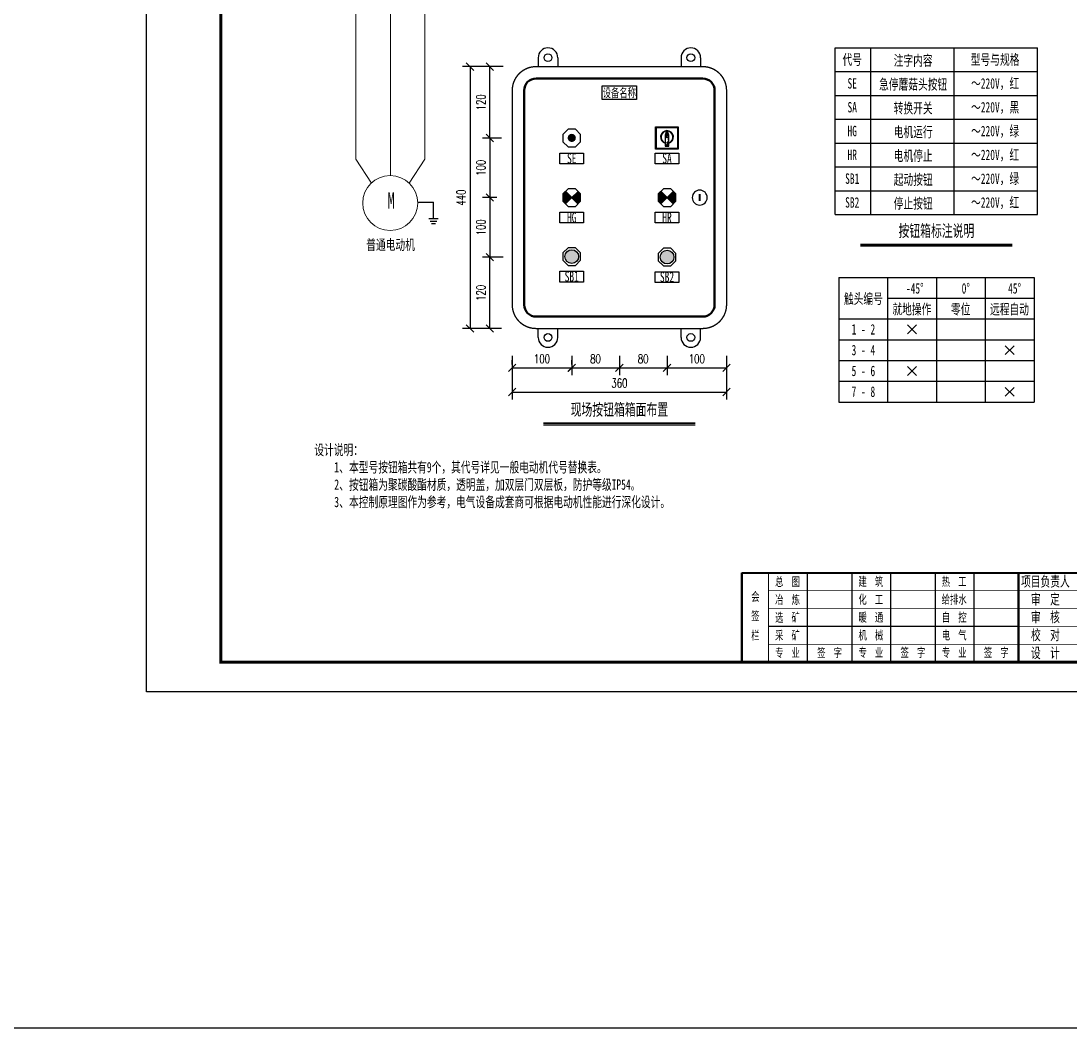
# Model space of a CAD drawing. Header units: millimetres. Extents: x 257344 to 1270023, y 272924 to 540726.
# Drawn here: x 1050194 to 1085439, y 272924 to 306758 of the extents above; entities that cross this region are included whole.
import ezdxf
from ezdxf.enums import TextEntityAlignment as Align

# ---------------------------------------------------------------- set-up
doc = ezdxf.new("R2010")
doc.units = ezdxf.units.MM
doc.linetypes.add('接地线', pattern=[1460, 500, 500, -200, 60, -200])
for name, color, linetype in [('1', 7, 'Continuous'), ('4', 1, 'Continuous'), ('MX', 3, 'Continuous'), ('TEXT', 4, 'Continuous'), ('动力平面设备层', 1, 'Continuous'), ('图框', 7, 'Continuous'), ('文字', 7, 'Continuous'), ('标注-照明', 7, 'Continuous'), ('照明平面设备层', 1, 'Continuous'), ('电气-接地设计-接地线', 3, '接地线')]:
    doc.layers.add(name, color=color, linetype=linetype)
for name, color, linetype, lineweight in [('_0', 7, 'Continuous', 25), ('CAXA0层', 7, 'Continuous', 25), ('SW', 8, 'Continuous', 20)]:
    doc.layers.add(name, color=color, linetype=linetype, lineweight=lineweight)
doc.styles.add('DIM_FONT', font='txt.shx', dxfattribs={"width": 0.7, "bigfont": 'hzdx.shx'})
doc.styles.add('标准', font='', dxfattribs={"width": 0.667})
doc.styles.get('标准').set_extended_font_data('NSimSun')
doc.dimstyles.new('副本 DIM20', dxfattribs={"dimtxt": 300, "dimasz": 2, "dimexe": 250, "dimexo": 300, "dimgap": 150, "dimtad": 1, "dimdec": 4, "dimlfac": 0.05, "dimzin": 0, "dimdsep": 46, "dimtxsty": 'DIM_FONT', "dimblk1": '_DIMX', "dimblk2": '_DIMX', "dimsah": 1, "dimcen": 0.09, "dimadec": 0, "dimazin": 0, "dimtfac": 1, "dimtdec": 4, "dimtix": 1, "dimtmove": 2, "dimatfit": 3, "dimldrblk": '_DIMX', "dimfxl": 250, "dimtolj": 1, "dimtzin": 0, "dimarcsym": 0})

# ---------------------------------------------------------------- blocks, each defined once
blk = doc.blocks.new('铜陵有色图签02')
at = {"layer": '图框', "linetype": 'Continuous', "lineweight": 50}
for p, q in [((-38401, 3003), (-38401, 1)), ((-29100, 3001), (-29100, 0))]:
    blk.add_line(p, q, dxfattribs=at)
at = {"layer": '图框', "color": 7, "linetype": 'Continuous', "lineweight": 25}
for p, q in [((-36201, 3010), (-36201, 9)), ((-34701, 3010), (-34701, 9)), ((-33401, 3017), (-33401, 16)), ((-31901, 3017), (-31901, 16)), ((-30601, 3017), (-30601, 16)), ((-29100, 1201), (-37501, 1201))]:
    blk.add_line(p, q, dxfattribs=at)
at = {"layer": '图框', "lineweight": 70, "const_width": 70}
blk.add_lwpolyline([(-17980, 3001), (0, 3001), (-38401, 3001)], dxfattribs=at)
at = {"layer": '图框', "color": 7, "linetype": 'Continuous', "lineweight": 25, "const_width": 25}
for points in [[(-37501, 3000), (-37501, 0)], [(-23100, 2401), (-37501, 2401)], [(-23100, 1801), (-37501, 1801)], [(-23100, 1201), (-29100, 1201)], [(-12900, 600), (-18000, 600), (-37501, 600)]]:
    blk.add_lwpolyline(points, dxfattribs=at)
at = {"layer": '图框', "linetype": 'Continuous', "lineweight": 70, "const_width": 70}
blk.add_lwpolyline([(-38401, 1), (0, 0)], dxfattribs=at)
at = {"layer": 'TEXT', "color": 7, "lineweight": 25, "style": '标准', "width": 0.667}
for s, height, p in [('总  图', 300, (-36862, 2555)), ('建  筑', 300, (-34062, 2562)), ('热  工', 300, (-31262, 2562)), ('项目负责人', 350, (-28197, 2541)), ('会', 300, (-37942, 2054)), ('冶  炼', 300, (-36862, 1955)), ('化  工', 300, (-34062, 1962)), ('给排水', 300, (-31262, 1962)), ('审  定', 350, (-28197, 1941)), ('签', 300, (-37942, 1404)), ('选  矿', 300, (-36862, 1355)), ('暖  通', 300, (-34062, 1362)), ('自  控', 300, (-31262, 1362)), ('审  核', 350, (-28197, 1341)), ('栏', 300, (-37942, 754)), ('采  矿', 300, (-36862, 754)), ('机  械', 300, (-34062, 761)), ('电  气', 300, (-31262, 761)), ('校  对', 350, (-28197, 741)), ('专  业', 300, (-36862, 170)), ('签  字', 300, (-35449, 170)), ('专  业', 300, (-34062, 177)), ('签  字', 300, (-32649, 177)), ('专  业', 300, (-31262, 177)), ('签  字', 300, (-29849, 177)), ('设  计', 350, (-28197, 139))]:
    blk.add_text(s, height=height, dxfattribs=at).set_placement(p, align=Align.CENTER)
blk = doc.blocks.new('_Oblique')
at = {"color": 0, "linetype": 'ByBlock', "lineweight": -2}
blk.add_line((-0.5, -0.5), (0.5, 0.5), dxfattribs=at)
blk = doc.blocks.new('*D81')
at = {"layer": '1', "color": 3, "linetype": 'ByBlock', "lineweight": -2}
for p, q in [((1066017, 305225), (1065031, 305225)), ((1065281, 305225), (1065281, 296425)), ((1066017, 296425), (1065031, 296425))]:
    blk.add_line(p, q, dxfattribs=at)
at = {"layer": 'Defpoints', "color": 0, "linetype": 'ByBlock'}
for p in [(1066317, 305225), (1065281, 296425), (1066317, 296425)]:
    blk.add_point(p, dxfattribs=at)
at = {"layer": '1', "color": 3, "linetype": 'ByBlock', "lineweight": -2, "xscale": 250, "yscale": 250, "zscale": 250}
for p, rotation in [((1065281, 305225), 90), ((1065281, 296425), 270)]:
    blk.add_blockref('_Oblique', p, dxfattribs=dict(at, rotation=rotation))
at = {"layer": '1', "color": 7, "linetype": 'ByBlock', "insert": (1064981, 300825), "char_height": 300, "attachment_point": 5, "rotation": 90, "style": 'DIM_FONT'}
blk.add_mtext('\\A1;440', dxfattribs=at)
blk = doc.blocks.new('_DIMX')
blk.add_line((-150, 0), (150, 0))
at = {"const_width": 50}
blk.add_lwpolyline([(-70, -70), (70, 70)], dxfattribs=at)
blk = doc.blocks.new('*D82')
at = {"layer": '1', "color": 3, "linetype": 'ByBlock', "lineweight": -2}
for p, q in [((1066399, 298825), (1065695, 298825)), ((1065945, 296425), (1065945, 298825)), ((1066340, 296425), (1065695, 296425))]:
    blk.add_line(p, q, dxfattribs=at)
at = {"layer": 'Defpoints', "color": 0, "linetype": 'ByBlock'}
for p in [(1065945, 298825), (1066699, 298825), (1066640, 296425)]:
    blk.add_point(p, dxfattribs=at)
at = {"layer": '1', "color": 3, "linetype": 'ByBlock', "lineweight": -2, "xscale": 250, "yscale": 250, "zscale": 250}
for p, rotation in [((1065945, 298825), 90), ((1065945, 296425), 270)]:
    blk.add_blockref('_Oblique', p, dxfattribs=dict(at, rotation=rotation))
at = {"layer": '1', "color": 7, "linetype": 'ByBlock', "insert": (1065645, 297625), "char_height": 300, "attachment_point": 5, "rotation": 90, "style": 'DIM_FONT'}
blk.add_mtext('\\A1;120', dxfattribs=at)
blk = doc.blocks.new('*D83')
at = {"layer": '1', "color": 3, "linetype": 'ByBlock', "lineweight": -2}
for p, q in [((1066123, 300825), (1065695, 300825)), ((1065945, 300825), (1065945, 298825)), ((1066186, 298825), (1065695, 298825))]:
    blk.add_line(p, q, dxfattribs=at)
at = {"layer": 'Defpoints', "color": 0, "linetype": 'ByBlock'}
for p in [(1066423, 300825), (1065945, 298825), (1066486, 298825)]:
    blk.add_point(p, dxfattribs=at)
at = {"layer": '1', "color": 3, "linetype": 'ByBlock', "lineweight": -2, "xscale": 250, "yscale": 250, "zscale": 250}
for p, rotation in [((1065945, 300825), 90), ((1065945, 298825), 270)]:
    blk.add_blockref('_Oblique', p, dxfattribs=dict(at, rotation=rotation))
at = {"layer": '1', "color": 7, "linetype": 'ByBlock', "insert": (1065645, 299825), "char_height": 300, "attachment_point": 5, "rotation": 90, "style": 'DIM_FONT'}
blk.add_mtext('\\A1;100', dxfattribs=at)
blk = doc.blocks.new('*D84')
at = {"layer": '1', "color": 3, "linetype": 'ByBlock', "lineweight": -2}
for p, q in [((1066123, 302825), (1065695, 302825)), ((1065945, 302825), (1065945, 300825)), ((1066186, 300825), (1065695, 300825))]:
    blk.add_line(p, q, dxfattribs=at)
at = {"layer": 'Defpoints', "color": 0, "linetype": 'ByBlock'}
for p in [(1066423, 302825), (1065945, 300825), (1066486, 300825)]:
    blk.add_point(p, dxfattribs=at)
at = {"layer": '1', "color": 3, "linetype": 'ByBlock', "lineweight": -2, "xscale": 250, "yscale": 250, "zscale": 250}
for p, rotation in [((1065945, 302825), 90), ((1065945, 300825), 270)]:
    blk.add_blockref('_Oblique', p, dxfattribs=dict(at, rotation=rotation))
at = {"layer": '1', "color": 7, "linetype": 'ByBlock', "insert": (1065645, 301825), "char_height": 300, "attachment_point": 5, "rotation": 90, "style": 'DIM_FONT'}
blk.add_mtext('\\A1;100', dxfattribs=at)
blk = doc.blocks.new('*D85')
at = {"layer": '1', "color": 3, "linetype": 'ByBlock', "lineweight": -2}
for p, q in [((1066399, 305225), (1065695, 305225)), ((1065945, 302825), (1065945, 305225)), ((1066340, 302825), (1065695, 302825))]:
    blk.add_line(p, q, dxfattribs=at)
at = {"layer": 'Defpoints', "color": 0, "linetype": 'ByBlock'}
for p in [(1065945, 305225), (1066699, 305225), (1066640, 302825)]:
    blk.add_point(p, dxfattribs=at)
at = {"layer": '1', "color": 3, "linetype": 'ByBlock', "lineweight": -2, "xscale": 250, "yscale": 250, "zscale": 250}
for p, rotation in [((1065945, 305225), 90), ((1065945, 302825), 270)]:
    blk.add_blockref('_Oblique', p, dxfattribs=dict(at, rotation=rotation))
at = {"layer": '1', "color": 7, "linetype": 'ByBlock', "insert": (1065645, 304025), "char_height": 300, "attachment_point": 5, "rotation": 90, "style": 'DIM_FONT'}
blk.add_mtext('\\A1;120', dxfattribs=at)
blk = doc.blocks.new('*D86')
at = {"layer": '1', "color": 3, "linetype": 'ByBlock', "lineweight": -2}
for p, q in [((1070298, 295503), (1070298, 294857)), ((1071899, 295503), (1071899, 294857)), ((1070298, 295107), (1071899, 295107))]:
    blk.add_line(p, q, dxfattribs=at)
at = {"layer": 'Defpoints', "color": 0, "linetype": 'ByBlock'}
for p in [(1070298, 295803), (1071899, 295803), (1071899, 295107)]:
    blk.add_point(p, dxfattribs=at)
at = {"layer": '1', "color": 3, "linetype": 'ByBlock', "lineweight": -2, "xscale": 250, "yscale": 250, "zscale": 250, "rotation": 180}
blk.add_blockref('_Oblique', (1070298, 295107), dxfattribs=at)
at = {"layer": '1', "color": 3, "linetype": 'ByBlock', "lineweight": -2, "xscale": 250, "yscale": 250, "zscale": 250}
blk.add_blockref('_Oblique', (1071899, 295107), dxfattribs=at)
at = {"layer": '1', "color": 7, "linetype": 'ByBlock', "insert": (1071098, 295407), "char_height": 300, "attachment_point": 5, "style": 'DIM_FONT'}
blk.add_mtext('\\A1;80', dxfattribs=at)
blk = doc.blocks.new('*D87')
at = {"layer": '1', "color": 3, "linetype": 'ByBlock', "lineweight": -2}
for p, q in [((1071899, 295503), (1071899, 294857)), ((1073899, 295503), (1073899, 294857)), ((1071899, 295107), (1073899, 295107))]:
    blk.add_line(p, q, dxfattribs=at)
at = {"layer": 'Defpoints', "color": 0, "linetype": 'ByBlock'}
for p in [(1071899, 295803), (1073899, 295803), (1073899, 295107)]:
    blk.add_point(p, dxfattribs=at)
at = {"layer": '1', "color": 3, "linetype": 'ByBlock', "lineweight": -2, "xscale": 250, "yscale": 250, "zscale": 250, "rotation": 180}
blk.add_blockref('_Oblique', (1071899, 295107), dxfattribs=at)
at = {"layer": '1', "color": 3, "linetype": 'ByBlock', "lineweight": -2, "xscale": 250, "yscale": 250, "zscale": 250}
blk.add_blockref('_Oblique', (1073899, 295107), dxfattribs=at)
at = {"layer": '1', "color": 7, "linetype": 'ByBlock', "insert": (1072899, 295407), "char_height": 300, "attachment_point": 5, "style": 'DIM_FONT'}
blk.add_mtext('\\A1;100', dxfattribs=at)
blk = doc.blocks.new('*D88')
at = {"layer": '1', "color": 3, "linetype": 'ByBlock', "lineweight": -2}
for p, q in [((1066699, 295503), (1066699, 294042)), ((1073899, 295503), (1073899, 294042)), ((1066699, 294292), (1073899, 294292))]:
    blk.add_line(p, q, dxfattribs=at)
at = {"layer": 'Defpoints', "color": 0, "linetype": 'ByBlock'}
for p in [(1066699, 295803), (1073899, 295803), (1073899, 294292)]:
    blk.add_point(p, dxfattribs=at)
at = {"layer": '1', "color": 3, "linetype": 'ByBlock', "lineweight": -2, "xscale": 250, "yscale": 250, "zscale": 250, "rotation": 180}
blk.add_blockref('_Oblique', (1066699, 294292), dxfattribs=at)
at = {"layer": '1', "color": 3, "linetype": 'ByBlock', "lineweight": -2, "xscale": 250, "yscale": 250, "zscale": 250}
blk.add_blockref('_Oblique', (1073899, 294292), dxfattribs=at)
at = {"layer": '1', "color": 7, "linetype": 'ByBlock', "insert": (1070299, 294592), "char_height": 300, "attachment_point": 5, "style": 'DIM_FONT'}
blk.add_mtext('\\A1;360', dxfattribs=at)
blk = doc.blocks.new('*D89')
at = {"layer": '1', "color": 3, "linetype": 'ByBlock', "lineweight": -2}
for p, q in [((1066699, 295219), (1066699, 295357)), ((1068699, 295219), (1068699, 295357)), ((1066699, 295107), (1068699, 295107))]:
    blk.add_line(p, q, dxfattribs=at)
at = {"layer": 'Defpoints', "color": 0, "linetype": 'ByBlock'}
for p in [(1068699, 295107), (1066699, 294919), (1068699, 294919)]:
    blk.add_point(p, dxfattribs=at)
at = {"layer": '1', "color": 3, "linetype": 'ByBlock', "lineweight": -2, "xscale": 250, "yscale": 250, "zscale": 250, "rotation": 180}
blk.add_blockref('_Oblique', (1066699, 295107), dxfattribs=at)
at = {"layer": '1', "color": 3, "linetype": 'ByBlock', "lineweight": -2, "xscale": 250, "yscale": 250, "zscale": 250}
blk.add_blockref('_Oblique', (1068699, 295107), dxfattribs=at)
at = {"layer": '1', "color": 7, "linetype": 'ByBlock', "insert": (1067699, 295407), "char_height": 300, "attachment_point": 5, "style": 'DIM_FONT'}
blk.add_mtext('\\A1;100', dxfattribs=at)
blk = doc.blocks.new('*D90')
at = {"layer": '1', "color": 3, "linetype": 'ByBlock', "lineweight": -2}
for p, q in [((1068696, 295503), (1068696, 294857)), ((1070298, 295503), (1070298, 294857)), ((1068696, 295107), (1070298, 295107))]:
    blk.add_line(p, q, dxfattribs=at)
at = {"layer": 'Defpoints', "color": 0, "linetype": 'ByBlock'}
for p in [(1068696, 295803), (1070298, 295803), (1070298, 295107)]:
    blk.add_point(p, dxfattribs=at)
at = {"layer": '1', "color": 3, "linetype": 'ByBlock', "lineweight": -2, "xscale": 250, "yscale": 250, "zscale": 250, "rotation": 180}
blk.add_blockref('_Oblique', (1068696, 295107), dxfattribs=at)
at = {"layer": '1', "color": 3, "linetype": 'ByBlock', "lineweight": -2, "xscale": 250, "yscale": 250, "zscale": 250}
blk.add_blockref('_Oblique', (1070298, 295107), dxfattribs=at)
at = {"layer": '1', "color": 7, "linetype": 'ByBlock', "insert": (1069497, 295407), "char_height": 300, "attachment_point": 5, "style": 'DIM_FONT'}
blk.add_mtext('\\A1;80', dxfattribs=at)

msp = doc.modelspace()

# ---------------------------------------------------------------- hatches: boundary and pattern name
at = {"linetype": 'ByBlock', "lineweight": 25}
h = msp.add_hatch(dxfattribs=at)
h.set_pattern_fill('ANSI31', color=3, scale=184.8, style=0)
h.set_pattern_definition([(45, (504296.75, 303020.381), (-16.3341666, 16.3341666), [])])
h.paths.add_polyline_path([(1068699.1105, 300825.41983), (1068490.20682, 301034.67067, 0.1991281417), (1068403.4305, 300825.41983, 0.1986966109), (1068489.85966, 300616.51615)])
h.paths.add_polyline_path([(1068908.36134, 301034.32351), (1068699.1105, 300825.41983), (1068908.01418, 300616.16899, 0.1991281417), (1068994.7905, 300825.41983, 0.1986966109)])
h = msp.add_hatch(dxfattribs=at)
h.set_pattern_fill('ANSI31', color=1, scale=184.8, style=0)
h.set_pattern_definition([(45, (508886.603, 303020.381), (-16.3341666, 16.3341666), [])])
h.paths.add_polyline_path([(1071899.1105, 300825.41983), (1071690.20682, 301034.67067, 0.1991281417), (1071603.4305, 300825.41983, 0.1986966109), (1071689.85966, 300616.51615)])
h.paths.add_polyline_path([(1072108.36134, 301034.32351), (1071899.1105, 300825.41983), (1072108.01418, 300616.16899, 0.1991281417), (1072194.7905, 300825.41983, 0.1986966109)])
at = {"layer": '文字', "linetype": 'ByBlock', "ltscale": 0.2}
h = msp.add_hatch(dxfattribs=at)
h.set_pattern_fill('ANSI31', color=0, scale=308, style=0)
h.set_pattern_definition([(45, (-2292205.483, 1675798.15), (-27.22361108, 27.22361108), [])])
edge = h.paths.add_edge_path()
edge.add_line((1071960.06009, 302546.77028), (1071960.06009, 302822.06831))
edge.add_line((1071835.35699, 302822.06782), (1071835.35699, 302546.77028))
edge.add_arc((1071063.67563, 302822.06782), 896.38446, 359.999999998, 366.231131725)
edge.add_arc((1071479.49773, 302867.46918), 478.09114, 6.231131717, 14.766974326)
edge.add_arc((1071738.39048, 302935.71197), 210.3552, 14.766974338, 32.471625257)
edge.add_arc((1071897.70854, 303037.09788), 21.51308, 32.47162527, 90.000000016)
edge.add_arc((1071897.70854, 303037.09788), 21.51308, 90.000000007, 147.528374752)
edge.add_arc((1072057.0266, 302935.71197), 210.3552, 147.528374742, 165.233025661)
edge.add_arc((1072315.91935, 302867.46918), 478.09114, 165.233025662, 173.76886827)
edge.add_arc((1072731.74145, 302822.06782), 896.38446, 173.768868275, 180.000000001)
edge.add_line((1071835.35699, 302546.77028), (1071960.06009, 302546.77028))
at = {"layer": '电气-接地设计-接地线', "linetype": 'ByBlock', "ltscale": 0.2}
h = msp.add_hatch(color=1, dxfattribs=at)
edge = h.paths.add_edge_path()
edge.add_arc((1068697.71764, 302829.89038), 138.20891, 0, 360)
h = msp.add_hatch(color=3, dxfattribs=at)
edge = h.paths.add_edge_path()
edge.add_arc((1068699.1105, 298840.93744), 230.34819, 0, 360)
h = msp.add_hatch(color=1, dxfattribs=at)
edge = h.paths.add_edge_path()
edge.add_arc((1071899.1105, 298825.41983), 230.34819, 0, 360)

# ---------------------------------------------------------------- linework, layer by layer
at = {"color": 0, "linetype": 'ByBlock', "lineweight": 25}
for p, q in [((1071835.35699, 302822.06782), (1071835.35699, 302546.77028)), ((1071960.06009, 302546.77028), (1071960.06009, 302822.06831)), ((1071835.35699, 302546.77028), (1071960.06009, 302546.77028))]:
    msp.add_line(p, q, dxfattribs=at)
at = {"color": 3, "linetype": 'ByBlock', "lineweight": 25}
for p, q in [((1068908.36134, 301034.32351), (1068489.85966, 300616.51615)), ((1068908.01418, 300616.16899), (1068490.20682, 301034.67067))]:
    msp.add_line(p, q, dxfattribs=at)
at = {"color": 1, "linetype": 'ByBlock', "lineweight": 25}
for p, q in [((1072108.36134, 301034.32351), (1071689.85966, 300616.51615)), ((1072108.01418, 300616.16899), (1071690.20682, 301034.67067))]:
    msp.add_line(p, q, dxfattribs=at)
at = {"color": 3}
msp.add_lwpolyline([(267543.57835, 342923.7246), (1270023.47933, 342923.7246), (1270023.47933, 272923.7246), (267543.57835, 272923.7246)], close=True, dxfattribs=at)
at = {"color": 252, "linetype": 'ByBlock', "lineweight": 50}
for points in [[(1067499.1105, 304825.41983, 0.4142135624), (1067099.1105, 304425.41983)], [(1073499.1105, 304425.41983, 0.4142135624), (1073099.1105, 304825.41983)], [(1067099.1105, 297225.41983, 0.4142135624), (1067499.1105, 296825.41983)], [(1073099.1105, 296825.41983, 0.4142135624), (1073499.1105, 297225.41983)]]:
    msp.add_lwpolyline(points, format="xyb", dxfattribs=at)
for points in [[(1067499.1105, 304825.41983), (1073099.1105, 304825.41983)], [(1067099.1105, 297225.41983), (1067099.1105, 304425.41983)], [(1073499.1105, 304425.41983), (1073499.1105, 297225.41983)], [(1073099.1105, 296825.41983), (1067499.1105, 296825.41983)]]:
    msp.add_lwpolyline(points, dxfattribs=at)
at = {"color": 0, "linetype": 'ByBlock', "lineweight": 25}
for points in [[(1069719.47755, 304575.41983), (1070878.74345, 304575.41983), (1070878.74345, 304119.39373), (1069719.47755, 304119.39373)], [(1071516.53528, 303203.82835), (1072278.96988, 303203.82835), (1072278.96988, 302451.55643), (1071516.53528, 302451.55643)], [(1068300.04651, 302318.59003), (1069098.17449, 302318.59003), (1069098.17449, 301955.77027), (1068300.04651, 301955.77027)], [(1071500.04651, 302318.59003), (1072298.17449, 302318.59003), (1072298.17449, 301955.77027), (1071500.04651, 301955.77027)], [(1068300.04651, 300334.11021), (1069098.17449, 300334.11021), (1069098.17449, 299971.29045), (1068300.04651, 299971.29045)], [(1071500.04651, 300334.11021), (1072298.17449, 300334.11021), (1072298.17449, 299971.29045), (1071500.04651, 299971.29045)], [(1068300.04651, 298349.63038), (1069098.17449, 298349.63038), (1069098.17449, 297986.81063), (1068300.04651, 297986.81063)], [(1071500.04651, 298334.11278), (1072298.17449, 298334.11278), (1072298.17449, 297971.29302), (1071500.04651, 297971.29302)]]:
    msp.add_lwpolyline(points, close=True, dxfattribs=at)
at = {"linetype": 'ByBlock', "lineweight": 25}
for points in [[(1068576.63583, 303121.09726), (1068403.4305, 302947.89192), (1068403.4305, 302702.94259), (1068576.63583, 302529.73726), (1068821.58517, 302529.73726), (1068994.7905, 302702.94259), (1068994.7905, 302947.89192), (1068821.58517, 303121.09726)], [(1068576.63583, 299136.62001), (1068403.4305, 298963.41468), (1068403.4305, 298718.46534), (1068576.63583, 298545.26001), (1068821.58517, 298545.26001), (1068994.7905, 298718.46534), (1068994.7905, 298963.41468), (1068821.58517, 299136.62001)], [(1071776.63583, 299121.1024), (1071603.4305, 298947.89707), (1071603.4305, 298702.94774), (1071776.63583, 298529.7424), (1072021.58517, 298529.7424), (1072194.7905, 298702.94774), (1072194.7905, 298947.89707), (1072021.58517, 299121.1024)]]:
    msp.add_lwpolyline(points, close=True, dxfattribs=at)
at = {"color": 0, "linetype": 'ByBlock', "lineweight": 25}
msp.add_lwpolyline([(1071960.06009, 302822.06782), (1071954.76438, 302919.36096), (1071941.79775, 302989.32908, 0.077405152), (1071915.85821, 303048.64786), (1071897.70854, 303058.61096), (1071879.55888, 303048.64786), (1071853.61934, 302989.32908, 0.0372618705), (1071840.65271, 302919.36096), (1071835.35699, 302822.06782)], format="xyb", dxfattribs=at)
at = {"color": 3, "linetype": 'ByBlock', "lineweight": 25}
msp.add_lwpolyline([(1068576.63583, 301121.09983), (1068403.4305, 300947.8945), (1068403.4305, 300702.94516), (1068576.63583, 300529.73983), (1068821.58517, 300529.73983), (1068994.7905, 300702.94516), (1068994.7905, 300947.8945), (1068821.58517, 301121.09983)], close=True, dxfattribs=at)
at = {"color": 1, "linetype": 'ByBlock', "lineweight": 25}
msp.add_lwpolyline([(1071776.63583, 301121.09983), (1071603.4305, 300947.8945), (1071603.4305, 300702.94516), (1071776.63583, 300529.73983), (1072021.58517, 300529.73983), (1072194.7905, 300702.94516), (1072194.7905, 300947.8945), (1072021.58517, 301121.09983)], close=True, dxfattribs=at)
at = {"color": 3, "linetype": 'ByBlock', "const_width": 64}
msp.add_lwpolyline([(1072999.36676, 300945.24048), (1072999.36676, 300709.27619)], dxfattribs=at)
at = {"color": 0, "linetype": 'ByBlock', "lineweight": 25}
for radius, start, end in [(216.4831, 286.73947867, 253.26052133), (200.7336, 288.096502572, 251.903497428)]:
    msp.add_arc((1071897.70854, 302857.87735), radius, start, end, dxfattribs=at)
at = {"color": 3, "linetype": 'ByBlock'}
for start, end in [(90, 270), (270, 90)]:
    msp.add_arc((1072999.1105, 300825.41983), 250, start, end, dxfattribs=at)
at = {"layer": '4', "color": 0, "linetype": 'ByBlock'}
for p, q in [((1067569.1105, 305525.41983), (1067569.1105, 305225.41983)), ((1068229.1105, 305525.41983), (1068229.1105, 305225.41983)), ((1072369.1105, 305525.41983), (1072369.1105, 305225.41983)), ((1073029.1105, 305525.41983), (1073029.1105, 305225.41983)), ((1067569.1105, 296125.41983), (1067569.1105, 296425.41983)), ((1068229.1105, 296125.41983), (1068229.1105, 296425.41983)), ((1072369.1105, 296125.41983), (1072369.1105, 296425.41983)), ((1073029.1105, 296125.41983), (1073029.1105, 296425.41983))]:
    msp.add_line(p, q, dxfattribs=at)
at = {"layer": '4', "color": 0, "linetype": 'ByBlock', "const_width": 45}
for points in [[(1067499.1105, 305225.41983, 0.4142135624), (1066699.1105, 304425.41983)], [(1073899.1105, 304425.41983, 0.4142135624), (1073099.1105, 305225.41983)], [(1066699.1105, 297225.41983, 0.4142135624), (1067499.1105, 296425.41983)], [(1073099.1105, 296425.41983, 0.4142135624), (1073899.1105, 297225.41983)]]:
    msp.add_lwpolyline(points, format="xyb", dxfattribs=at)
for points in [[(1067499.1105, 305225.41983), (1073099.1105, 305225.41983)], [(1066699.1105, 297225.41983), (1066699.1105, 304425.41983)], [(1073899.1105, 304425.41983), (1073899.1105, 297225.41983)], [(1073099.1105, 296425.41983), (1067499.1105, 296425.41983)]]:
    msp.add_lwpolyline(points, dxfattribs=at)
at = {"layer": '4', "color": 0, "linetype": 'ByBlock'}
for centre in [(1067899.1105, 305525.41983), (1072699.1105, 305525.41983), (1067899.1105, 296125.41983), (1072699.1105, 296125.41983)]:
    msp.add_circle(centre, 130, dxfattribs=at)
for centre, start, end in [((1067899.1105, 305525.41983), 0, 180), ((1072699.1105, 305525.41983), 0, 180), ((1067899.1105, 296125.41983), 180, 0), ((1072699.1105, 296125.41983), 180, 0)]:
    msp.add_arc(centre, 330, start, end, dxfattribs=at)
at = {"layer": '_0', "color": 0, "linetype": 'ByBlock'}
msp.add_line((1063521.92274, 300668.29164), (1064054.21678, 300668.29164), dxfattribs=at)
at = {"layer": '_0', "linetype": 'ByBlock'}
msp.add_line((1064054.21678, 300119.92173), (1064054.21678, 300672.30563), dxfattribs=at)
at = {"layer": 'CAXA0层', "color": 2, "linetype": 'ByBlock', "lineweight": 40}
for p, q in [((1078400.70798, 299253.69118), (1083498.85327, 299253.69118)), ((1067750.26559, 293247.77287), (1072848.41088, 293247.77287))]:
    msp.add_line(p, q, dxfattribs=at)
at = {"layer": 'CAXA0层', "color": 2, "linetype": 'ByBlock', "lineweight": 0}
for p, q in [((1078400.70798, 299188.20826), (1083498.85327, 299188.20826)), ((1067750.26559, 293182.28994), (1072848.41088, 293182.28994))]:
    msp.add_line(p, q, dxfattribs=at)
at = {"layer": 'MX', "color": 7, "linetype": 'ByBlock', "lineweight": 20}
for p, q in [((1061449.06131, 307791.30595), (1061449.06131, 302112.03162)), ((1062603.92691, 307782.45087), (1062603.92691, 301566.18721)), ((1063758.79251, 307782.45087), (1063758.79251, 302112.03162)), ((1061449.06131, 302112.03162), (1061975.31726, 301314.20605)), ((1063758.79251, 302112.03162), (1063232.53657, 301314.20605))]:
    msp.add_line(p, q, dxfattribs=at)
msp.add_circle((1062598.39563, 300642.31128), 923.89248, dxfattribs=at)
at = {"layer": 'SW', "color": 7, "linetype": 'ByBlock', "lineweight": 25}
for p, q in [((1077549.78063, 305855.41983), (1078749.78063, 305855.41983)), ((1077549.78063, 305055.41983), (1077549.78063, 305855.41983)), ((1078749.78063, 305855.41983), (1081549.78063, 305855.41983)), ((1078749.78063, 305055.41983), (1078749.78063, 305855.41983)), ((1081549.78063, 305055.41983), (1081549.78063, 305855.41983)), ((1081549.78063, 305855.41983), (1084349.78063, 305855.41983)), ((1084349.78063, 305055.41983), (1084349.78063, 305855.41983)), ((1077549.78063, 305055.41983), (1078749.78063, 305055.41983)), ((1077549.78063, 304255.41983), (1077549.78063, 305055.41983)), ((1078749.78063, 305055.41983), (1081549.78063, 305055.41983)), ((1078749.78063, 304255.41983), (1078749.78063, 305055.41983)), ((1081549.78063, 304255.41983), (1081549.78063, 305055.41983)), ((1081549.78063, 305055.41983), (1084349.78063, 305055.41983)), ((1084349.78063, 304255.41983), (1084349.78063, 305055.41983)), ((1084349.78063, 304255.41983), (1084349.78063, 305055.41983)), ((1077549.78063, 303455.41983), (1077549.78063, 304255.41983)), ((1077549.78063, 304255.41983), (1078749.78063, 304255.41983)), ((1078749.78063, 303455.41983), (1078749.78063, 304255.41983)), ((1078749.78063, 304255.41983), (1081549.78063, 304255.41983)), ((1081549.78063, 303455.41983), (1081549.78063, 304255.41983)), ((1081549.78063, 304255.41983), (1084349.78063, 304255.41983)), ((1084349.78063, 303455.41983), (1084349.78063, 304255.41983)), ((1084349.78063, 303455.41983), (1084349.78063, 304255.41983)), ((1077549.78063, 303455.41983), (1078749.78063, 303455.41983)), ((1077549.78063, 302655.41983), (1077549.78063, 303455.41983)), ((1078749.78063, 303455.41983), (1081549.78063, 303455.41983)), ((1078749.78063, 302655.41983), (1078749.78063, 303455.41983)), ((1081549.78063, 302655.41983), (1081549.78063, 303455.41983)), ((1081549.78063, 303455.41983), (1084349.78063, 303455.41983)), ((1084349.78063, 302655.41983), (1084349.78063, 303455.41983)), ((1084349.78063, 302655.41983), (1084349.78063, 303455.41983)), ((1077549.78063, 301855.41983), (1077549.78063, 302655.41983)), ((1077549.78063, 302655.41983), (1078749.78063, 302655.41983)), ((1078749.78063, 301855.41983), (1078749.78063, 302655.41983)), ((1078749.78063, 302655.41983), (1081549.78063, 302655.41983)), ((1081549.78063, 301855.41983), (1081549.78063, 302655.41983)), ((1081549.78063, 302655.41983), (1084349.78063, 302655.41983)), ((1084349.78063, 301855.41983), (1084349.78063, 302655.41983)), ((1084349.78063, 301855.41983), (1084349.78063, 302655.41983)), ((1077549.78063, 301855.41983), (1078749.78063, 301855.41983)), ((1077549.78063, 301055.41983), (1077549.78063, 301855.41983)), ((1078749.78063, 301855.41983), (1081549.78063, 301855.41983)), ((1078749.78063, 301055.41983), (1078749.78063, 301855.41983)), ((1081549.78063, 301055.41983), (1081549.78063, 301855.41983)), ((1081549.78063, 301855.41983), (1084349.78063, 301855.41983)), ((1084349.78063, 301055.41983), (1084349.78063, 301855.41983)), ((1084349.78063, 301055.41983), (1084349.78063, 301855.41983)), ((1077549.78063, 301055.41983), (1078749.78063, 301055.41983)), ((1077549.78063, 300255.41983), (1077549.78063, 301055.41983)), ((1078749.78063, 301055.41983), (1081549.78063, 301055.41983)), ((1078749.78063, 300255.41983), (1078749.78063, 301055.41983)), ((1081549.78063, 301055.41983), (1084349.78063, 301055.41983)), ((1081549.78063, 300255.41983), (1081549.78063, 301055.41983)), ((1084349.78063, 300255.41983), (1084349.78063, 301055.41983)), ((1077549.78063, 300255.41983), (1078749.78063, 300255.41983)), ((1078749.78063, 300255.41983), (1081549.78063, 300255.41983)), ((1081549.78063, 300255.41983), (1084349.78063, 300255.41983)), ((1077671.01711, 298142.99168), (1084228.54415, 298142.99168)), ((1077671.01711, 298142.99168), (1077671.01711, 293953.93818)), ((1079310.39887, 298142.99168), (1079310.39887, 293953.93818)), ((1080949.78063, 298142.99168), (1080949.78063, 293953.93818)), ((1082589.16239, 298142.99168), (1082589.16239, 293953.93818)), ((1084228.54415, 298142.99168), (1084228.54415, 293953.93818)), ((1079310.39887, 297444.8161), (1084228.54415, 297444.8161)), ((1077671.01711, 296746.64052), (1084228.54415, 296746.64052)), ((1079981.98434, 296543.90455), (1080278.19515, 296247.69374)), ((1079981.98434, 296247.69374), (1080278.19515, 296543.90455)), ((1077671.01711, 296048.46493), (1084228.54415, 296048.46493)), ((1083260.74786, 295845.72897), (1083556.95868, 295549.51816)), ((1083260.74786, 295549.51816), (1083556.95868, 295845.72897)), ((1077671.01711, 295350.28935), (1084228.54415, 295350.28935)), ((1079981.98434, 295147.55339), (1080278.19515, 294851.34257)), ((1079981.98434, 294851.34257), (1080278.19515, 295147.55339)), ((1077671.01711, 294652.11377), (1084228.54415, 294652.11377)), ((1083260.74786, 294449.37781), (1083556.95868, 294153.16699)), ((1083260.74786, 294153.16699), (1083556.95868, 294449.37781)), ((1077671.01711, 293953.93818), (1084228.54415, 293953.93818)), ((1077671.01711, 293953.93818), (1084228.54415, 293953.93818)), ((1077671.01711, 293953.93818), (1084228.54415, 293953.93818))]:
    msp.add_line(p, q, dxfattribs=at)
at = {"layer": '动力平面设备层', "color": 0, "linetype": 'ByBlock', "lineweight": -3, "ltscale": 100}
for p, q in [((1063899.44519, 300119.92173), (1064208.98838, 300119.92173)), ((1063941.15508, 300035.70725), (1064167.27848, 300035.70725)), ((1063982.86497, 299951.49278), (1064125.56859, 299951.49278))]:
    msp.add_line(p, q, dxfattribs=at)
at = {"layer": '图框', "linetype": 'Continuous', "lineweight": 100, "const_width": 100}
msp.add_lwpolyline([(1056908.79781, 285214.48919), (1112808.79781, 285214.48919), (1112808.79781, 325214.48919), (1056908.79781, 325214.48919)], close=True, dxfattribs=at)
at = {"layer": '标注-照明', "color": 0, "linetype": 'ByBlock'}
msp.add_lwpolyline([(1071542.89254, 303184.04573), (1072252.52454, 303184.04573), (1072252.52454, 302474.41373), (1071542.89254, 302474.41373)], close=True, dxfattribs=at)
at = {"layer": '照明平面设备层', "color": 0, "lineweight": -3, "ltscale": 100}
msp.add_lwpolyline([(1054408.79781, 326214.48919), (1113808.79781, 326214.48919), (1113808.79781, 284214.48919), (1054408.79781, 284214.48919)], close=True, dxfattribs=at)
at = {"layer": '电气-接地设计-接地线', "color": 3, "linetype": 'ByBlock', "ltscale": 0.2}
msp.add_circle((1068699.1105, 298840.93744), 230.34819, dxfattribs=at)
at = {"layer": '电气-接地设计-接地线', "color": 1, "linetype": 'ByBlock', "ltscale": 0.2}
msp.add_circle((1071899.1105, 298825.41983), 230.34819, dxfattribs=at)

# ---------------------------------------------------------------- block references
at = {"layer": '图框', "lineweight": 25}
msp.add_blockref('铜陵有色图签02', (1112808.79781, 285214.48919), dxfattribs=at)

# ---------------------------------------------------------------- texts
at = {"layer": 'SW', "color": 7, "linetype": 'ByBlock', "lineweight": 25, "style": '标准', "width": 0.667}
for s, height, p in [('代号', 350, (1078121.10962, 305286.33327)), ('注字内容', 350, (1080169.04889, 305255.41983)), ('型号与规格', 350, (1082921.91167, 305286.33327)), ('～220V，红', 350, (1082921.91167, 304486.33327)), ('设备名称', 300, (1070296.25237, 304197.15733)), ('SE', 350, (1078121.10962, 304486.33327)), ('急停蘑菇头按钮', 350, (1080169.04889, 304455.41983)), ('SA', 350, (1078121.10962, 303686.33327)), ('转换开关', 350, (1080169.04889, 303655.41983)), ('～220V，黑', 350, (1082921.91167, 303686.33327)), ('HG', 350, (1078121.10962, 302886.33327)), ('电机运行', 350, (1080169.04889, 302855.41983)), ('～220V，绿', 350, (1082921.91167, 302886.33327)), ('HR', 350, (1078121.10962, 302086.33327)), ('电机停止', 350, (1080169.04889, 302055.41983)), ('～220V，红', 350, (1082921.91167, 302086.33327)), ('SE', 350, (1068697.75258, 301967.96787)), ('SA', 350, (1071897.75258, 301967.96787)), ('SB1', 350, (1078121.10962, 301286.33327)), ('起动按钮', 350, (1080169.04889, 301255.41983)), ('～220V，绿', 350, (1082921.91167, 301286.33327)), ('SB2', 350, (1078121.10962, 300486.33327)), ('停止按钮', 350, (1080169.04889, 300455.41983)), ('～220V，红', 350, (1082921.91167, 300486.33327)), ('HG', 350, (1068697.75258, 299983.48805)), ('HR', 350, (1071897.75258, 299983.48805)), ('SB1', 350, (1068697.75258, 297999.00823)), ('SB2', 350, (1071897.75258, 297983.49062)), ('-45°', 350, (1080222.45852, 297599.05731)), ('0°', 350, (1081937.10277, 297599.05731)), ('45°', 350, (1083575.74964, 297599.05731)), ('触头编号', 350, (1078496.22758, 297253.4151)), ('就地操作', 350, (1080126.40903, 296900.88173)), ('零位', 350, (1081765.79079, 296900.88173)), ('远程自动', 350, (1083405.17255, 296900.88173)), ('1 - 2', 350, (1078496.22758, 296224.10352)), ('3 - 4', 350, (1078496.22758, 295525.92794)), ('5 - 6', 350, (1078496.22758, 294827.75236)), ('7 - 8', 350, (1078496.22758, 294129.57677))]:
    msp.add_text(s, height=height, dxfattribs=at).set_placement(p, align=Align.CENTER)
at = {"layer": 'SW', "color": 2, "linetype": 'ByBlock', "lineweight": 25, "style": '标准', "width": 0.667}
for s, p in [('按钮箱标注说明', (1080949.5529, 299508.70521)), ('现场按钮箱箱面布置', (1070299.1105, 293502.7869))]:
    msp.add_text(s, height=400, dxfattribs=at).set_placement(p, align=Align.CENTER)
at = {"layer": 'SW', "color": 4, "linetype": 'ByBlock', "lineweight": 25, "style": '标准', "width": 0.667}
msp.add_text('普通电动机', height=350, dxfattribs=at).set_placement((1062609.80474, 299065.86643), align=Align.CENTER)
at = {"layer": 'SW', "color": 0, "linetype": 'ByBlock', "lineweight": 25, "insert": (1060049.21823, 292524.17433), "char_height": 350, "width": 15549.5365845, "attachment_point": 1, "style": '标准'}
msp.add_mtext('设计说明：\\P{\\W0.7;    1、\\W0.667;\\C7;本型号按钮箱共有9个，其代号详见一般电动机代号替换表。\\P\\W0.7;\\C0;    2、\\W0.667;\\C7;按钮箱为聚碳酸酯材质，透明盖，加双层门双层板，防护等级IP54。\\P\\W0.7;\\C0;    3、\\W0.667;\\C7;本控制原理图作为参考，电气设备成套商可根据电动机性能进行深化设计。}', dxfattribs=at)
at = {"layer": 'TEXT', "color": 7, "linetype": 'ByBlock', "ltscale": 100, "style": '标准', "width": 0.667}
msp.add_text('M', height=550, dxfattribs=at).set_placement((1062631.13304, 300455.10019), align=Align.CENTER)

# ---------------------------------------------------------------- dimensions: what is measured, and where the dimension line sits
at = {"layer": '1', "color": 0, "linetype": 'ByBlock'}
for base, p1, p2, angle, picture, middle in [((1065280.74464, 296425.41983), (1066317.26947, 305225.41983), (1066317.26947, 296425.41983), 90, '*D81', (1064980.74464, 300825.41983)), ((1065944.75711, 305225.41983), (1066640.38643, 302825.41983), (1066699.1105, 305225.41983), 270, '*D85', (1065644.75711, 304025.41983)), ((1065944.75711, 300825.41983), (1066423.45386, 302825.41983), (1066485.53147, 300825.41983), 270, '*D84', (1065644.75711, 301825.41983)), ((1065944.75711, 298825.41983), (1066423.45386, 300825.41983), (1066485.53147, 298825.41983), 270, '*D83', (1065644.75711, 299825.41983)), ((1065944.75711, 298825.41983), (1066640.38643, 296425.41983), (1066699.1105, 298825.41983), 270, '*D82', (1065644.75711, 297625.41983))]:
    dim = msp.add_linear_dim(base=base, p1=p1, p2=p2, angle=angle, dimstyle='副本 DIM20', override={"dimasz": 250, "dimblk1": 'Oblique', "dimblk2": 'Oblique'}, dxfattribs=at)
    dim.commit()
    dim.dimension.update_dxf_attribs({"geometry": picture, "text_midpoint": middle})
for base, p1, p2, picture, middle in [((1073899.1105, 294291.86467), (1066699.1105, 295802.72235), (1073899.1105, 295802.72235), '*D88', (1070299.1105, 294591.86467)), ((1070297.75258, 295107.09303), (1068696.39466, 295802.72235), (1070297.75258, 295802.72235), '*D90', (1069497.07362, 295407.09303)), ((1071899.1105, 295107.09303), (1070297.75258, 295802.72235), (1071899.1105, 295802.72235), '*D86', (1071098.43154, 295407.09303)), ((1073899.1105, 295107.09303), (1071899.1105, 295802.72235), (1073899.1105, 295802.72235), '*D87', (1072899.1105, 295407.09303)), ((1068699.1105, 295107.09303), (1066699.1105, 294919.27184), (1068699.1105, 294919.27184), '*D89', (1067699.1105, 295407.09303))]:
    dim = msp.add_linear_dim(base=base, p1=p1, p2=p2, dimstyle='副本 DIM20', override={"dimasz": 250, "dimblk1": 'Oblique', "dimblk2": 'Oblique'}, dxfattribs=at)
    dim.commit()
    dim.dimension.update_dxf_attribs({"geometry": picture, "text_midpoint": middle})

doc.saveas('drawing.dxf')
